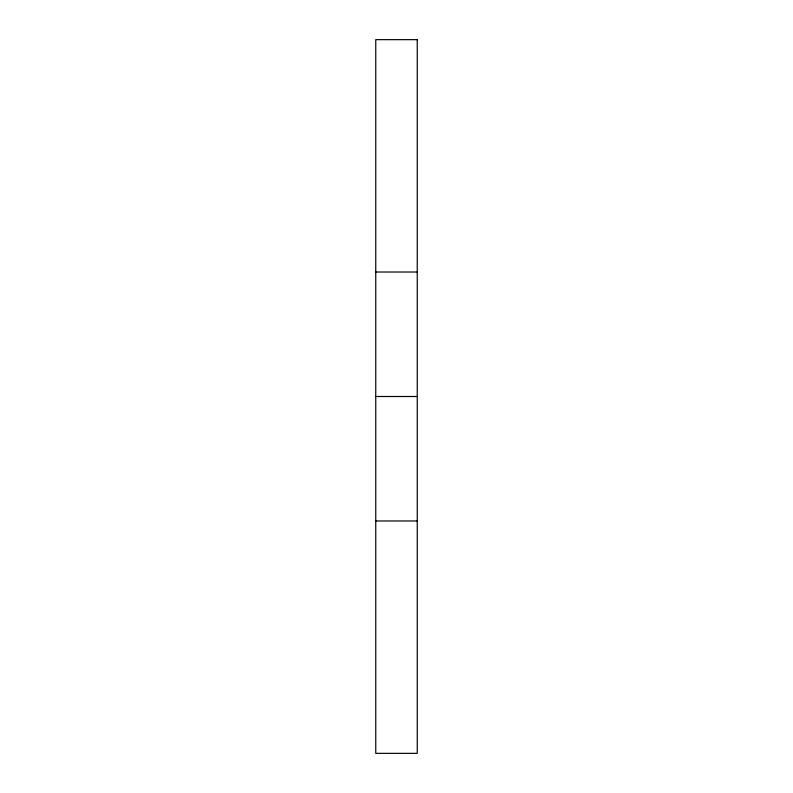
<?xml version="1.0" encoding="UTF-8"?>
<svg xmlns="http://www.w3.org/2000/svg" width="793" height="793" viewBox="0 0 793 793"><rect width="100%" height="100%" fill="white"/><g stroke="black" fill="none" stroke-linecap="round" stroke-linejoin="round"><path stroke-width="1.19" d="M375.753 272.019L417.247 272.019M375.753 396.5L417.247 396.5M375.753 520.981L417.247 520.981M417.247 39.65L375.753 39.65L375.753 753.35L417.247 753.35L417.247 39.65"/></g></svg>
